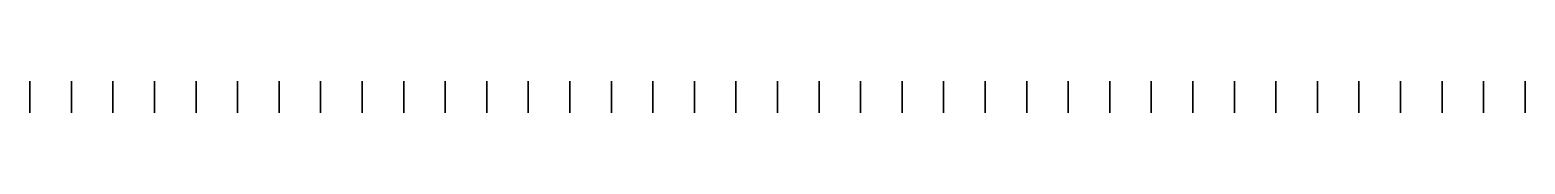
# Model space of a CAD drawing. Header units: metres. Extents: x 0 to 7.32, y -0.08 to 0.08.
import ezdxf

# ---------------------------------------------------------------- set-up
doc = ezdxf.new("R2010")
doc.units = ezdxf.units.M
for name, color, linetype in [('000000_constraints', 140, 'Continuous'), ('000FFF_constraints', 56, 'Continuous'), ('rebars_06', 5, 'Continuous'), ('rebars_10', 7, 'Continuous')]:
    doc.layers.add(name, color=color, linetype=linetype)

msp = doc.modelspace()

# ---------------------------------------------------------------- linework, layer by layer
at = {"layer": '000000_constraints'}
for points in [[(0, 0, 0.05), (0, 0.077, 0.05), (0, 0.077, 0.313), (0, 0.077, 0.576), (0, 0.077, 0.839), (0, 0, 0.839), (0, -0.077, 0.839), (0, -0.077, 0.576), (0, -0.077, 0.313), (0, -0.077, 0.05), (0, 0, 0.05)], [(7.3152, 0, 0.05), (7.3152, 0.077, 0.05), (7.3152, 0.077, 0.313), (7.3152, 0.077, 0.576), (7.3152, 0.077, 0.839), (7.3152, 0, 0.839), (7.3152, -0.077, 0.839), (7.3152, -0.077, 0.576), (7.3152, -0.077, 0.313), (7.3152, -0.077, 0.05), (7.3152, 0, 0.05)]]:
    msp.add_polyline3d(points, dxfattribs=at)
at = {"layer": '000FFF_constraints'}
for points in [[(0, 0, 0.889), (0, 0, 0.576), (0, 0, 0.313), (0, 0, 0)], [(7.3152, 0, 0.889), (7.3152, 0, 0.576), (7.3152, 0, 0.313), (7.3152, 0, 0)]]:
    msp.add_polyline3d(points, dxfattribs=at)
at = {"layer": 'rebars_06'}
for p, q in [((1.2192, 0.077, 0.05), (1.2192, 0, 0.05)), ((1.2192, 0, 0.839), (1.2192, 0.077, 0.839)), ((1.2192, 0.077, 0.839), (1.2192, 0.077, 0.576)), ((1.2192, 0.077, 0.576), (1.2192, 0.077, 0.313)), ((1.2192, 0.077, 0.313), (1.2192, 0.077, 0.05)), ((1.4224, 0.077, 0.05), (1.4224, 0, 0.05)), ((1.4224, 0, 0.839), (1.4224, 0.077, 0.839)), ((1.4224, 0.077, 0.839), (1.4224, 0.077, 0.576)), ((1.4224, 0.077, 0.576), (1.4224, 0.077, 0.313)), ((1.4224, 0.077, 0.313), (1.4224, 0.077, 0.05)), ((1.6256, 0.077, 0.05), (1.6256, 0, 0.05)), ((1.6256, 0, 0.839), (1.6256, 0.077, 0.839)), ((1.6256, 0.077, 0.839), (1.6256, 0.077, 0.576)), ((1.6256, 0.077, 0.576), (1.6256, 0.077, 0.313)), ((1.6256, 0.077, 0.313), (1.6256, 0.077, 0.05)), ((1.8288, 0.077, 0.05), (1.8288, 0, 0.05)), ((1.8288, 0, 0.839), (1.8288, 0.077, 0.839)), ((1.8288, 0.077, 0.839), (1.8288, 0.077, 0.576)), ((1.8288, 0.077, 0.576), (1.8288, 0.077, 0.313)), ((1.8288, 0.077, 0.313), (1.8288, 0.077, 0.05)), ((2.032, 0.077, 0.05), (2.032, 0, 0.05)), ((2.032, 0, 0.839), (2.032, 0.077, 0.839)), ((2.032, 0.077, 0.839), (2.032, 0.077, 0.576)), ((2.032, 0.077, 0.576), (2.032, 0.077, 0.313)), ((2.032, 0.077, 0.313), (2.032, 0.077, 0.05)), ((2.2352, 0.077, 0.05), (2.2352, 0, 0.05)), ((2.2352, 0, 0.839), (2.2352, 0.077, 0.839)), ((2.2352, 0.077, 0.839), (2.2352, 0.077, 0.576)), ((2.2352, 0.077, 0.576), (2.2352, 0.077, 0.313)), ((2.2352, 0.077, 0.313), (2.2352, 0.077, 0.05)), ((2.4384, 0.077, 0.05), (2.4384, 0, 0.05)), ((2.4384, 0, 0.839), (2.4384, 0.077, 0.839)), ((2.4384, 0.077, 0.839), (2.4384, 0.077, 0.576)), ((2.4384, 0.077, 0.576), (2.4384, 0.077, 0.313)), ((2.4384, 0.077, 0.313), (2.4384, 0.077, 0.05)), ((2.6416, 0.077, 0.05), (2.6416, 0, 0.05)), ((2.6416, 0, 0.839), (2.6416, 0.077, 0.839)), ((2.6416, 0.077, 0.839), (2.6416, 0.077, 0.576)), ((2.6416, 0.077, 0.576), (2.6416, 0.077, 0.313)), ((2.6416, 0.077, 0.313), (2.6416, 0.077, 0.05)), ((2.8448, 0.077, 0.05), (2.8448, 0, 0.05)), ((2.8448, 0, 0.839), (2.8448, 0.077, 0.839)), ((2.8448, 0.077, 0.839), (2.8448, 0.077, 0.576)), ((2.8448, 0.077, 0.576), (2.8448, 0.077, 0.313)), ((2.8448, 0.077, 0.313), (2.8448, 0.077, 0.05)), ((3.048, 0.077, 0.05), (3.048, 0, 0.05)), ((3.048, 0, 0.839), (3.048, 0.077, 0.839)), ((3.048, 0.077, 0.839), (3.048, 0.077, 0.576)), ((3.048, 0.077, 0.576), (3.048, 0.077, 0.313)), ((3.048, 0.077, 0.313), (3.048, 0.077, 0.05)), ((3.2512, 0.077, 0.05), (3.2512, 0, 0.05)), ((3.2512, 0, 0.839), (3.2512, 0.077, 0.839)), ((3.2512, 0.077, 0.839), (3.2512, 0.077, 0.576)), ((3.2512, 0.077, 0.576), (3.2512, 0.077, 0.313)), ((3.2512, 0.077, 0.313), (3.2512, 0.077, 0.05)), ((3.4544, 0.077, 0.05), (3.4544, 0, 0.05)), ((3.4544, 0, 0.839), (3.4544, 0.077, 0.839)), ((3.4544, 0.077, 0.839), (3.4544, 0.077, 0.576)), ((3.4544, 0.077, 0.576), (3.4544, 0.077, 0.313)), ((3.4544, 0.077, 0.313), (3.4544, 0.077, 0.05)), ((3.6576, 0.077, 0.05), (3.6576, 0, 0.05)), ((3.6576, 0, 0.839), (3.6576, 0.077, 0.839)), ((3.6576, 0.077, 0.839), (3.6576, 0.077, 0.576)), ((3.6576, 0.077, 0.576), (3.6576, 0.077, 0.313)), ((3.6576, 0.077, 0.313), (3.6576, 0.077, 0.05)), ((3.8608, 0.077, 0.05), (3.8608, 0, 0.05)), ((3.8608, 0, 0.839), (3.8608, 0.077, 0.839)), ((3.8608, 0.077, 0.839), (3.8608, 0.077, 0.576)), ((3.8608, 0.077, 0.576), (3.8608, 0.077, 0.313)), ((3.8608, 0.077, 0.313), (3.8608, 0.077, 0.05)), ((4.064, 0.077, 0.05), (4.064, 0, 0.05)), ((4.064, 0, 0.839), (4.064, 0.077, 0.839)), ((4.064, 0.077, 0.839), (4.064, 0.077, 0.576)), ((4.064, 0.077, 0.576), (4.064, 0.077, 0.313)), ((4.064, 0.077, 0.313), (4.064, 0.077, 0.05)), ((4.2672, 0.077, 0.05), (4.2672, 0, 0.05)), ((4.2672, 0, 0.839), (4.2672, 0.077, 0.839)), ((4.2672, 0.077, 0.839), (4.2672, 0.077, 0.576)), ((4.2672, 0.077, 0.576), (4.2672, 0.077, 0.313)), ((4.2672, 0.077, 0.313), (4.2672, 0.077, 0.05)), ((4.4704, 0.077, 0.05), (4.4704, 0, 0.05)), ((4.4704, 0, 0.839), (4.4704, 0.077, 0.839)), ((4.4704, 0.077, 0.839), (4.4704, 0.077, 0.576)), ((4.4704, 0.077, 0.576), (4.4704, 0.077, 0.313)), ((4.4704, 0.077, 0.313), (4.4704, 0.077, 0.05)), ((4.6736, 0.077, 0.05), (4.6736, 0, 0.05)), ((4.6736, 0, 0.839), (4.6736, 0.077, 0.839)), ((4.6736, 0.077, 0.839), (4.6736, 0.077, 0.576)), ((4.6736, 0.077, 0.576), (4.6736, 0.077, 0.313)), ((4.6736, 0.077, 0.313), (4.6736, 0.077, 0.05)), ((4.8768, 0.077, 0.05), (4.8768, 0, 0.05)), ((4.8768, 0, 0.839), (4.8768, 0.077, 0.839)), ((4.8768, 0.077, 0.839), (4.8768, 0.077, 0.576)), ((4.8768, 0.077, 0.576), (4.8768, 0.077, 0.313)), ((4.8768, 0.077, 0.313), (4.8768, 0.077, 0.05)), ((5.08, 0.077, 0.05), (5.08, 0, 0.05)), ((5.08, 0, 0.839), (5.08, 0.077, 0.839)), ((5.08, 0.077, 0.839), (5.08, 0.077, 0.576)), ((5.08, 0.077, 0.576), (5.08, 0.077, 0.313)), ((5.08, 0.077, 0.313), (5.08, 0.077, 0.05)), ((5.2832, 0.077, 0.05), (5.2832, 0, 0.05)), ((5.2832, 0, 0.839), (5.2832, 0.077, 0.839)), ((5.2832, 0.077, 0.839), (5.2832, 0.077, 0.576)), ((5.2832, 0.077, 0.576), (5.2832, 0.077, 0.313)), ((5.2832, 0.077, 0.313), (5.2832, 0.077, 0.05)), ((5.4864, 0.077, 0.05), (5.4864, 0, 0.05)), ((5.4864, 0, 0.839), (5.4864, 0.077, 0.839)), ((5.4864, 0.077, 0.839), (5.4864, 0.077, 0.576)), ((5.4864, 0.077, 0.576), (5.4864, 0.077, 0.313)), ((5.4864, 0.077, 0.313), (5.4864, 0.077, 0.05)), ((5.6896, 0.077, 0.05), (5.6896, 0, 0.05)), ((5.6896, 0, 0.839), (5.6896, 0.077, 0.839)), ((5.6896, 0.077, 0.839), (5.6896, 0.077, 0.576)), ((5.6896, 0.077, 0.576), (5.6896, 0.077, 0.313)), ((5.6896, 0.077, 0.313), (5.6896, 0.077, 0.05)), ((5.8928, 0.077, 0.05), (5.8928, 0, 0.05)), ((5.8928, 0, 0.839), (5.8928, 0.077, 0.839)), ((5.8928, 0.077, 0.839), (5.8928, 0.077, 0.576)), ((5.8928, 0.077, 0.576), (5.8928, 0.077, 0.313)), ((5.8928, 0.077, 0.313), (5.8928, 0.077, 0.05)), ((6.096, 0.077, 0.05), (6.096, 0, 0.05)), ((6.096, 0, 0.839), (6.096, 0.077, 0.839)), ((6.096, 0.077, 0.839), (6.096, 0.077, 0.576)), ((6.096, 0.077, 0.576), (6.096, 0.077, 0.313)), ((6.096, 0.077, 0.313), (6.096, 0.077, 0.05)), ((1.2192, 0, 0.05), (1.2192, -0.077, 0.05)), ((1.2192, -0.077, 0.839), (1.2192, 0, 0.839)), ((1.4224, 0, 0.05), (1.4224, -0.077, 0.05)), ((1.4224, -0.077, 0.839), (1.4224, 0, 0.839)), ((1.6256, 0, 0.05), (1.6256, -0.077, 0.05)), ((1.6256, -0.077, 0.839), (1.6256, 0, 0.839)), ((1.8288, 0, 0.05), (1.8288, -0.077, 0.05)), ((1.8288, -0.077, 0.839), (1.8288, 0, 0.839)), ((2.032, 0, 0.05), (2.032, -0.077, 0.05)), ((2.032, -0.077, 0.839), (2.032, 0, 0.839)), ((2.2352, 0, 0.05), (2.2352, -0.077, 0.05)), ((2.2352, -0.077, 0.839), (2.2352, 0, 0.839)), ((2.4384, 0, 0.05), (2.4384, -0.077, 0.05)), ((2.4384, -0.077, 0.839), (2.4384, 0, 0.839)), ((2.6416, 0, 0.05), (2.6416, -0.077, 0.05)), ((2.6416, -0.077, 0.839), (2.6416, 0, 0.839)), ((2.8448, 0, 0.05), (2.8448, -0.077, 0.05)), ((2.8448, -0.077, 0.839), (2.8448, 0, 0.839)), ((3.048, 0, 0.05), (3.048, -0.077, 0.05)), ((3.048, -0.077, 0.839), (3.048, 0, 0.839)), ((3.2512, 0, 0.05), (3.2512, -0.077, 0.05)), ((3.2512, -0.077, 0.839), (3.2512, 0, 0.839)), ((3.4544, 0, 0.05), (3.4544, -0.077, 0.05)), ((3.4544, -0.077, 0.839), (3.4544, 0, 0.839)), ((3.6576, 0, 0.05), (3.6576, -0.077, 0.05)), ((3.6576, -0.077, 0.839), (3.6576, 0, 0.839)), ((3.8608, 0, 0.05), (3.8608, -0.077, 0.05)), ((3.8608, -0.077, 0.839), (3.8608, 0, 0.839)), ((4.064, 0, 0.05), (4.064, -0.077, 0.05)), ((4.064, -0.077, 0.839), (4.064, 0, 0.839)), ((4.2672, 0, 0.05), (4.2672, -0.077, 0.05)), ((4.2672, -0.077, 0.839), (4.2672, 0, 0.839)), ((4.4704, 0, 0.05), (4.4704, -0.077, 0.05)), ((4.4704, -0.077, 0.839), (4.4704, 0, 0.839)), ((4.6736, 0, 0.05), (4.6736, -0.077, 0.05)), ((4.6736, -0.077, 0.839), (4.6736, 0, 0.839)), ((4.8768, 0, 0.05), (4.8768, -0.077, 0.05)), ((4.8768, -0.077, 0.839), (4.8768, 0, 0.839)), ((5.08, 0, 0.05), (5.08, -0.077, 0.05)), ((5.08, -0.077, 0.839), (5.08, 0, 0.839)), ((5.2832, 0, 0.05), (5.2832, -0.077, 0.05)), ((5.2832, -0.077, 0.839), (5.2832, 0, 0.839)), ((5.4864, 0, 0.05), (5.4864, -0.077, 0.05)), ((5.4864, -0.077, 0.839), (5.4864, 0, 0.839)), ((5.6896, 0, 0.05), (5.6896, -0.077, 0.05)), ((5.6896, -0.077, 0.839), (5.6896, 0, 0.839)), ((5.8928, 0, 0.05), (5.8928, -0.077, 0.05)), ((5.8928, -0.077, 0.839), (5.8928, 0, 0.839)), ((6.096, 0, 0.05), (6.096, -0.077, 0.05)), ((6.096, -0.077, 0.839), (6.096, 0, 0.839)), ((1.2192, -0.077, 0.05), (1.2192, -0.077, 0.313)), ((1.2192, -0.077, 0.313), (1.2192, -0.077, 0.576)), ((1.2192, -0.077, 0.576), (1.2192, -0.077, 0.839)), ((1.4224, -0.077, 0.05), (1.4224, -0.077, 0.313)), ((1.4224, -0.077, 0.313), (1.4224, -0.077, 0.576)), ((1.4224, -0.077, 0.576), (1.4224, -0.077, 0.839)), ((1.6256, -0.077, 0.05), (1.6256, -0.077, 0.313)), ((1.6256, -0.077, 0.313), (1.6256, -0.077, 0.576)), ((1.6256, -0.077, 0.576), (1.6256, -0.077, 0.839)), ((1.8288, -0.077, 0.05), (1.8288, -0.077, 0.313)), ((1.8288, -0.077, 0.313), (1.8288, -0.077, 0.576)), ((1.8288, -0.077, 0.576), (1.8288, -0.077, 0.839)), ((2.032, -0.077, 0.05), (2.032, -0.077, 0.313)), ((2.032, -0.077, 0.313), (2.032, -0.077, 0.576)), ((2.032, -0.077, 0.576), (2.032, -0.077, 0.839)), ((2.2352, -0.077, 0.05), (2.2352, -0.077, 0.313)), ((2.2352, -0.077, 0.313), (2.2352, -0.077, 0.576)), ((2.2352, -0.077, 0.576), (2.2352, -0.077, 0.839)), ((2.4384, -0.077, 0.05), (2.4384, -0.077, 0.313)), ((2.4384, -0.077, 0.313), (2.4384, -0.077, 0.576)), ((2.4384, -0.077, 0.576), (2.4384, -0.077, 0.839)), ((2.6416, -0.077, 0.05), (2.6416, -0.077, 0.313)), ((2.6416, -0.077, 0.313), (2.6416, -0.077, 0.576)), ((2.6416, -0.077, 0.576), (2.6416, -0.077, 0.839)), ((2.8448, -0.077, 0.05), (2.8448, -0.077, 0.313)), ((2.8448, -0.077, 0.313), (2.8448, -0.077, 0.576)), ((2.8448, -0.077, 0.576), (2.8448, -0.077, 0.839)), ((3.048, -0.077, 0.05), (3.048, -0.077, 0.313)), ((3.048, -0.077, 0.313), (3.048, -0.077, 0.576)), ((3.048, -0.077, 0.576), (3.048, -0.077, 0.839)), ((3.2512, -0.077, 0.05), (3.2512, -0.077, 0.313)), ((3.2512, -0.077, 0.313), (3.2512, -0.077, 0.576)), ((3.2512, -0.077, 0.576), (3.2512, -0.077, 0.839)), ((3.4544, -0.077, 0.05), (3.4544, -0.077, 0.313)), ((3.4544, -0.077, 0.313), (3.4544, -0.077, 0.576)), ((3.4544, -0.077, 0.576), (3.4544, -0.077, 0.839)), ((3.6576, -0.077, 0.05), (3.6576, -0.077, 0.313)), ((3.6576, -0.077, 0.313), (3.6576, -0.077, 0.576)), ((3.6576, -0.077, 0.576), (3.6576, -0.077, 0.839)), ((3.8608, -0.077, 0.05), (3.8608, -0.077, 0.313)), ((3.8608, -0.077, 0.313), (3.8608, -0.077, 0.576)), ((3.8608, -0.077, 0.576), (3.8608, -0.077, 0.839)), ((4.064, -0.077, 0.05), (4.064, -0.077, 0.313)), ((4.064, -0.077, 0.313), (4.064, -0.077, 0.576)), ((4.064, -0.077, 0.576), (4.064, -0.077, 0.839)), ((4.2672, -0.077, 0.05), (4.2672, -0.077, 0.313)), ((4.2672, -0.077, 0.313), (4.2672, -0.077, 0.576)), ((4.2672, -0.077, 0.576), (4.2672, -0.077, 0.839)), ((4.4704, -0.077, 0.05), (4.4704, -0.077, 0.313)), ((4.4704, -0.077, 0.313), (4.4704, -0.077, 0.576)), ((4.4704, -0.077, 0.576), (4.4704, -0.077, 0.839)), ((4.6736, -0.077, 0.05), (4.6736, -0.077, 0.313)), ((4.6736, -0.077, 0.313), (4.6736, -0.077, 0.576)), ((4.6736, -0.077, 0.576), (4.6736, -0.077, 0.839)), ((4.8768, -0.077, 0.05), (4.8768, -0.077, 0.313)), ((4.8768, -0.077, 0.313), (4.8768, -0.077, 0.576)), ((4.8768, -0.077, 0.576), (4.8768, -0.077, 0.839)), ((5.08, -0.077, 0.05), (5.08, -0.077, 0.313)), ((5.08, -0.077, 0.313), (5.08, -0.077, 0.576)), ((5.08, -0.077, 0.576), (5.08, -0.077, 0.839)), ((5.2832, -0.077, 0.05), (5.2832, -0.077, 0.313)), ((5.2832, -0.077, 0.313), (5.2832, -0.077, 0.576)), ((5.2832, -0.077, 0.576), (5.2832, -0.077, 0.839)), ((5.4864, -0.077, 0.05), (5.4864, -0.077, 0.313)), ((5.4864, -0.077, 0.313), (5.4864, -0.077, 0.576)), ((5.4864, -0.077, 0.576), (5.4864, -0.077, 0.839)), ((5.6896, -0.077, 0.05), (5.6896, -0.077, 0.313)), ((5.6896, -0.077, 0.313), (5.6896, -0.077, 0.576)), ((5.6896, -0.077, 0.576), (5.6896, -0.077, 0.839)), ((5.8928, -0.077, 0.05), (5.8928, -0.077, 0.313)), ((5.8928, -0.077, 0.313), (5.8928, -0.077, 0.576)), ((5.8928, -0.077, 0.576), (5.8928, -0.077, 0.839)), ((6.096, -0.077, 0.05), (6.096, -0.077, 0.313)), ((6.096, -0.077, 0.313), (6.096, -0.077, 0.576)), ((6.096, -0.077, 0.576), (6.096, -0.077, 0.839))]:
    msp.add_line(p, q, dxfattribs=at)
at = {"layer": 'rebars_10'}
for p, q in [((0.2032, 0.077, 0.05), (0.2032, 0, 0.05)), ((0.2032, 0, 0.839), (0.2032, 0.077, 0.839)), ((0.2032, 0.077, 0.839), (0.2032, 0.077, 0.576)), ((0.2032, 0.077, 0.576), (0.2032, 0.077, 0.313)), ((0.2032, 0.077, 0.313), (0.2032, 0.077, 0.05)), ((0.4064, 0.077, 0.05), (0.4064, 0, 0.05)), ((0.4064, 0, 0.839), (0.4064, 0.077, 0.839)), ((0.4064, 0.077, 0.839), (0.4064, 0.077, 0.576)), ((0.4064, 0.077, 0.576), (0.4064, 0.077, 0.313)), ((0.4064, 0.077, 0.313), (0.4064, 0.077, 0.05)), ((0.6096, 0.077, 0.05), (0.6096, 0, 0.05)), ((0.6096, 0, 0.839), (0.6096, 0.077, 0.839)), ((0.6096, 0.077, 0.839), (0.6096, 0.077, 0.576)), ((0.6096, 0.077, 0.576), (0.6096, 0.077, 0.313)), ((0.6096, 0.077, 0.313), (0.6096, 0.077, 0.05)), ((0.8128, 0.077, 0.05), (0.8128, 0, 0.05)), ((0.8128, 0, 0.839), (0.8128, 0.077, 0.839)), ((0.8128, 0.077, 0.839), (0.8128, 0.077, 0.576)), ((0.8128, 0.077, 0.576), (0.8128, 0.077, 0.313)), ((0.8128, 0.077, 0.313), (0.8128, 0.077, 0.05)), ((1.016, 0.077, 0.05), (1.016, 0, 0.05)), ((1.016, 0, 0.839), (1.016, 0.077, 0.839)), ((1.016, 0.077, 0.839), (1.016, 0.077, 0.576)), ((1.016, 0.077, 0.576), (1.016, 0.077, 0.313)), ((1.016, 0.077, 0.313), (1.016, 0.077, 0.05)), ((6.2992, 0.077, 0.05), (6.2992, 0, 0.05)), ((6.2992, 0, 0.839), (6.2992, 0.077, 0.839)), ((6.2992, 0.077, 0.839), (6.2992, 0.077, 0.576)), ((6.2992, 0.077, 0.576), (6.2992, 0.077, 0.313)), ((6.2992, 0.077, 0.313), (6.2992, 0.077, 0.05)), ((6.5024, 0.077, 0.05), (6.5024, 0, 0.05)), ((6.5024, 0, 0.839), (6.5024, 0.077, 0.839)), ((6.5024, 0.077, 0.839), (6.5024, 0.077, 0.576)), ((6.5024, 0.077, 0.576), (6.5024, 0.077, 0.313)), ((6.5024, 0.077, 0.313), (6.5024, 0.077, 0.05)), ((6.7056, 0.077, 0.05), (6.7056, 0, 0.05)), ((6.7056, 0, 0.839), (6.7056, 0.077, 0.839)), ((6.7056, 0.077, 0.839), (6.7056, 0.077, 0.576)), ((6.7056, 0.077, 0.576), (6.7056, 0.077, 0.313)), ((6.7056, 0.077, 0.313), (6.7056, 0.077, 0.05)), ((6.9088, 0.077, 0.05), (6.9088, 0, 0.05)), ((6.9088, 0, 0.839), (6.9088, 0.077, 0.839)), ((6.9088, 0.077, 0.839), (6.9088, 0.077, 0.576)), ((6.9088, 0.077, 0.576), (6.9088, 0.077, 0.313)), ((6.9088, 0.077, 0.313), (6.9088, 0.077, 0.05)), ((7.112, 0.077, 0.05), (7.112, 0, 0.05)), ((7.112, 0, 0.839), (7.112, 0.077, 0.839)), ((7.112, 0.077, 0.839), (7.112, 0.077, 0.576)), ((7.112, 0.077, 0.576), (7.112, 0.077, 0.313)), ((7.112, 0.077, 0.313), (7.112, 0.077, 0.05)), ((0.2032, 0, 0.05), (0.2032, -0.077, 0.05)), ((0.2032, -0.077, 0.839), (0.2032, 0, 0.839)), ((0.4064, 0, 0.05), (0.4064, -0.077, 0.05)), ((0.4064, -0.077, 0.839), (0.4064, 0, 0.839)), ((0.6096, 0, 0.05), (0.6096, -0.077, 0.05)), ((0.6096, -0.077, 0.839), (0.6096, 0, 0.839)), ((0.8128, 0, 0.05), (0.8128, -0.077, 0.05)), ((0.8128, -0.077, 0.839), (0.8128, 0, 0.839)), ((1.016, 0, 0.05), (1.016, -0.077, 0.05)), ((1.016, -0.077, 0.839), (1.016, 0, 0.839)), ((6.2992, 0, 0.05), (6.2992, -0.077, 0.05)), ((6.2992, -0.077, 0.839), (6.2992, 0, 0.839)), ((6.5024, 0, 0.05), (6.5024, -0.077, 0.05)), ((6.5024, -0.077, 0.839), (6.5024, 0, 0.839)), ((6.7056, 0, 0.05), (6.7056, -0.077, 0.05)), ((6.7056, -0.077, 0.839), (6.7056, 0, 0.839)), ((6.9088, 0, 0.05), (6.9088, -0.077, 0.05)), ((6.9088, -0.077, 0.839), (6.9088, 0, 0.839)), ((7.112, 0, 0.05), (7.112, -0.077, 0.05)), ((7.112, -0.077, 0.839), (7.112, 0, 0.839)), ((0.2032, -0.077, 0.05), (0.2032, -0.077, 0.313)), ((0.2032, -0.077, 0.313), (0.2032, -0.077, 0.576)), ((0.2032, -0.077, 0.576), (0.2032, -0.077, 0.839)), ((0.4064, -0.077, 0.05), (0.4064, -0.077, 0.313)), ((0.4064, -0.077, 0.313), (0.4064, -0.077, 0.576)), ((0.4064, -0.077, 0.576), (0.4064, -0.077, 0.839)), ((0.6096, -0.077, 0.05), (0.6096, -0.077, 0.313)), ((0.6096, -0.077, 0.313), (0.6096, -0.077, 0.576)), ((0.6096, -0.077, 0.576), (0.6096, -0.077, 0.839)), ((0.8128, -0.077, 0.05), (0.8128, -0.077, 0.313)), ((0.8128, -0.077, 0.313), (0.8128, -0.077, 0.576)), ((0.8128, -0.077, 0.576), (0.8128, -0.077, 0.839)), ((1.016, -0.077, 0.05), (1.016, -0.077, 0.313)), ((1.016, -0.077, 0.313), (1.016, -0.077, 0.576)), ((1.016, -0.077, 0.576), (1.016, -0.077, 0.839)), ((6.2992, -0.077, 0.05), (6.2992, -0.077, 0.313)), ((6.2992, -0.077, 0.313), (6.2992, -0.077, 0.576)), ((6.2992, -0.077, 0.576), (6.2992, -0.077, 0.839)), ((6.5024, -0.077, 0.05), (6.5024, -0.077, 0.313)), ((6.5024, -0.077, 0.313), (6.5024, -0.077, 0.576)), ((6.5024, -0.077, 0.576), (6.5024, -0.077, 0.839)), ((6.7056, -0.077, 0.05), (6.7056, -0.077, 0.313)), ((6.7056, -0.077, 0.313), (6.7056, -0.077, 0.576)), ((6.7056, -0.077, 0.576), (6.7056, -0.077, 0.839)), ((6.9088, -0.077, 0.05), (6.9088, -0.077, 0.313)), ((6.9088, -0.077, 0.313), (6.9088, -0.077, 0.576)), ((6.9088, -0.077, 0.576), (6.9088, -0.077, 0.839)), ((7.112, -0.077, 0.05), (7.112, -0.077, 0.313)), ((7.112, -0.077, 0.313), (7.112, -0.077, 0.576)), ((7.112, -0.077, 0.576), (7.112, -0.077, 0.839))]:
    msp.add_line(p, q, dxfattribs=at)

doc.saveas('drawing.dxf')
